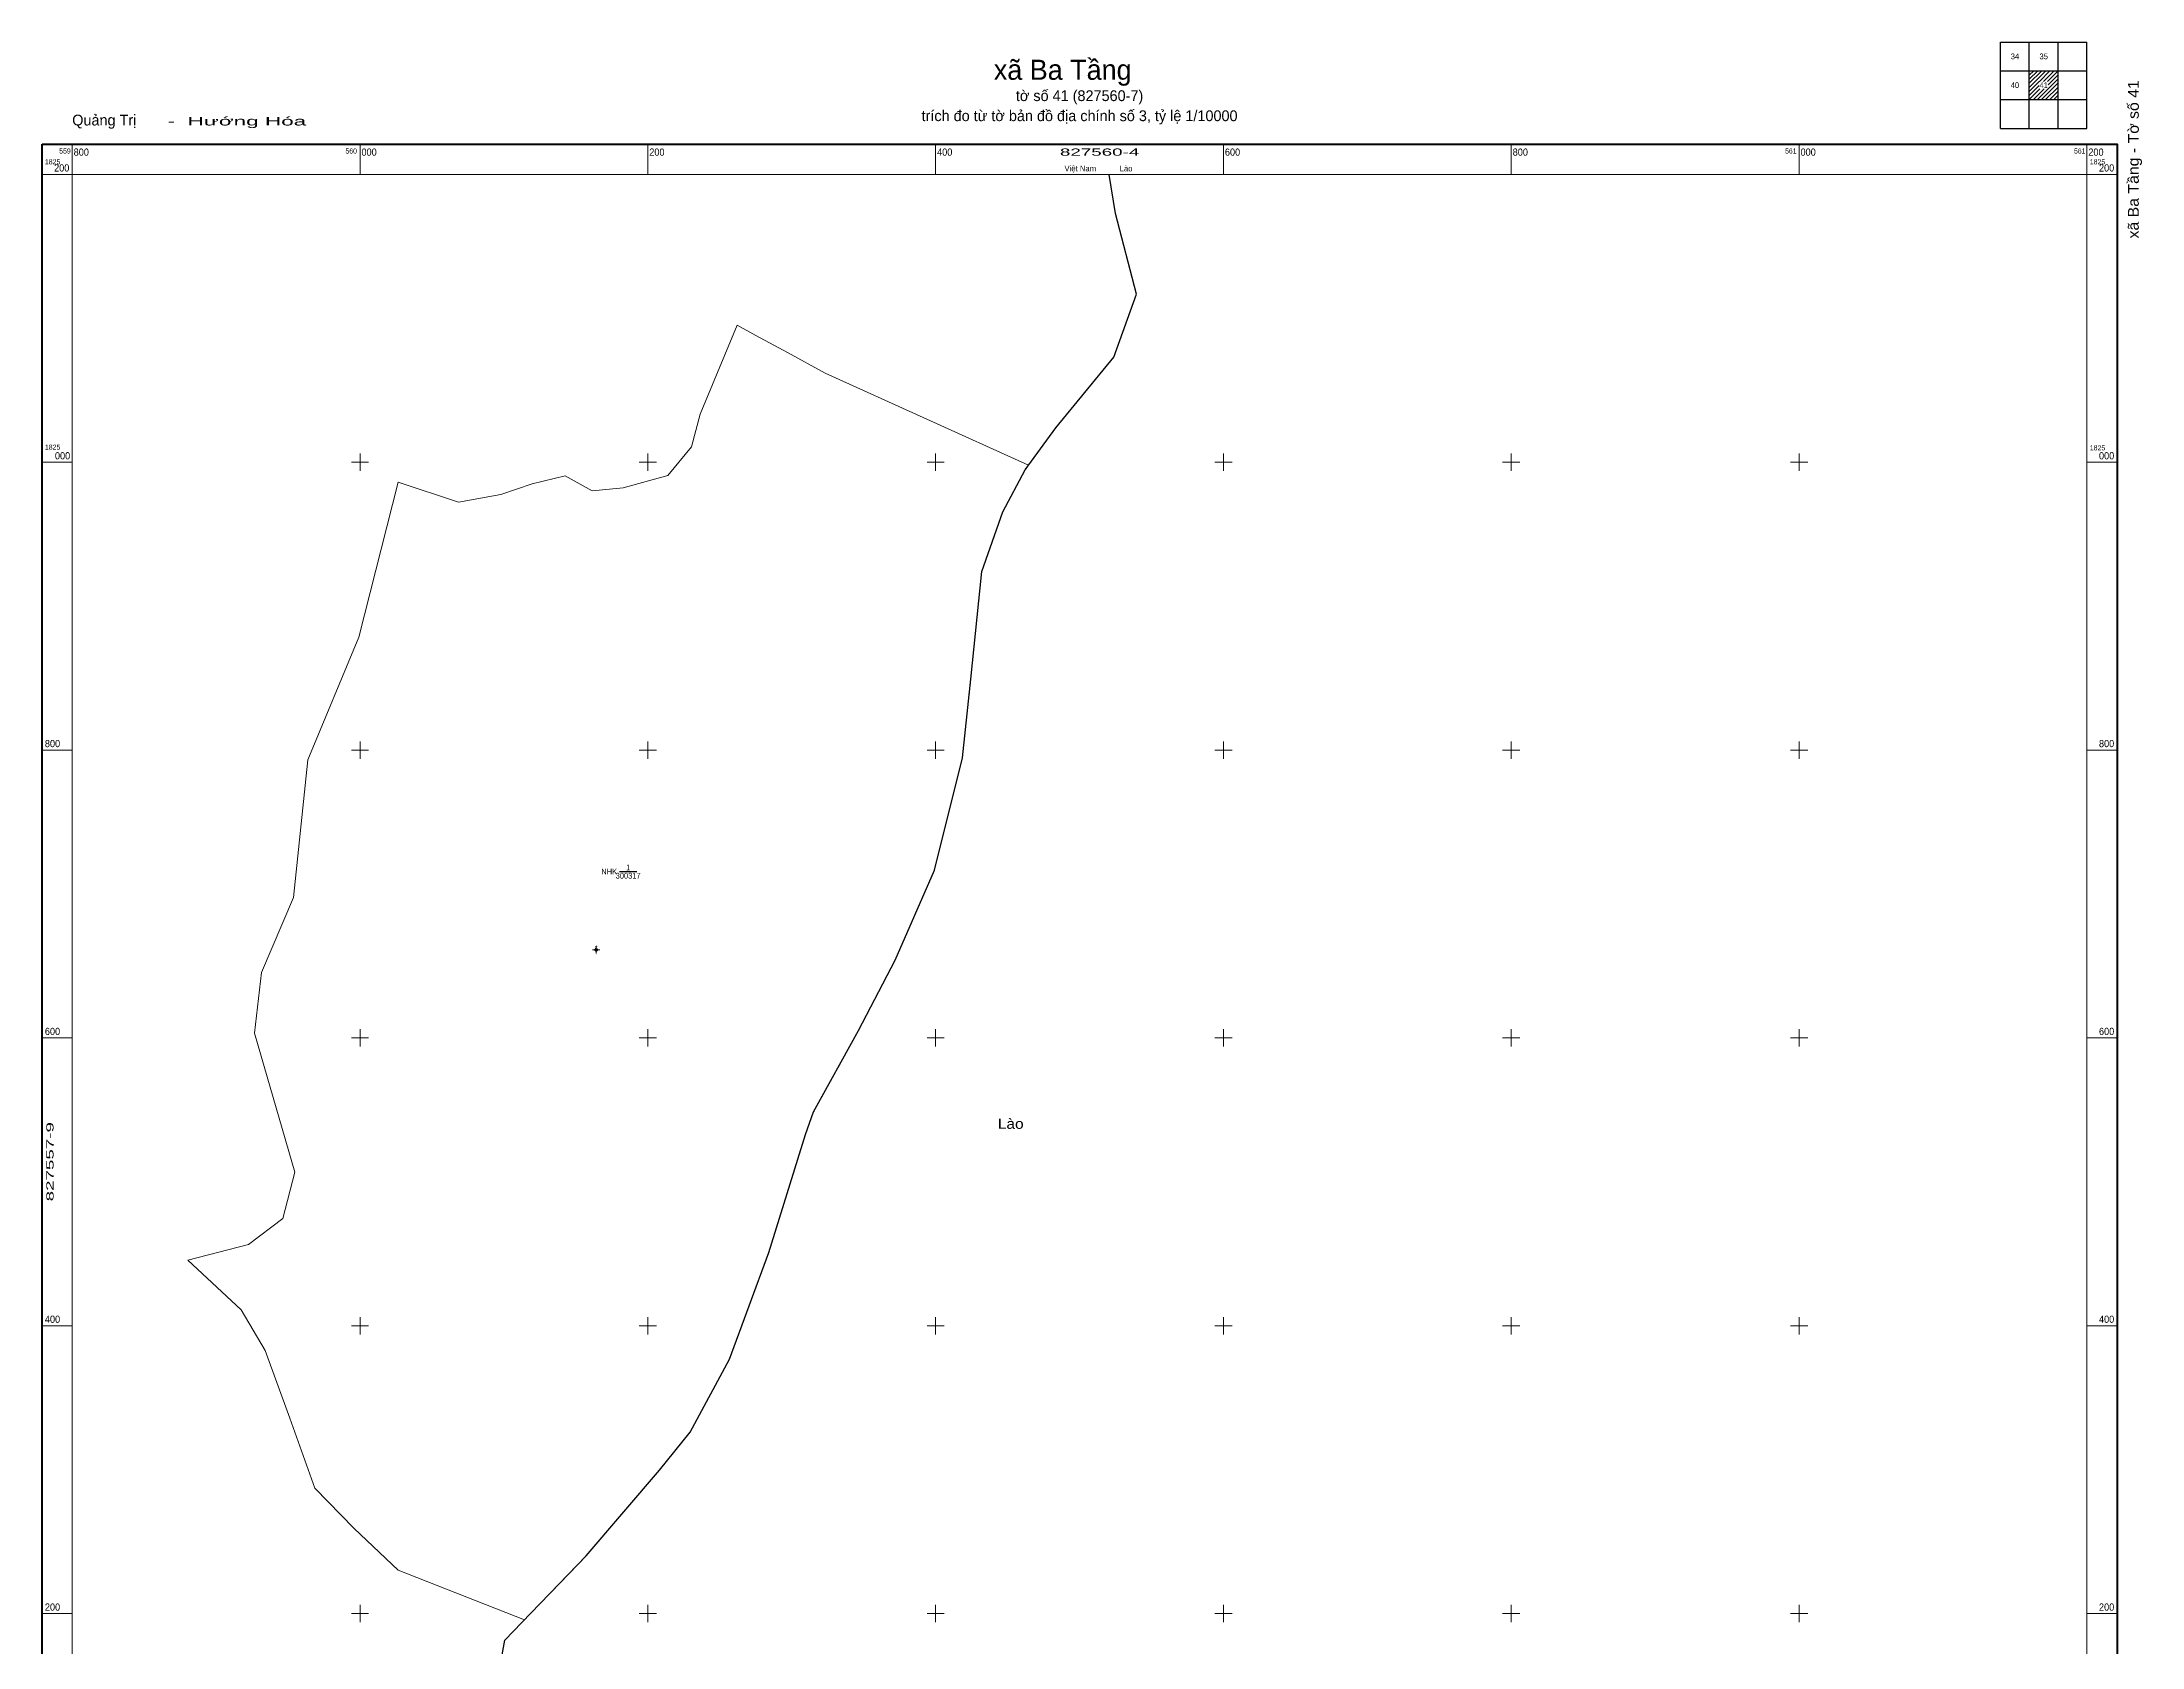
# Model space of a CAD drawing. Header units: metres. Extents: x 559779 to 561238, y 1823566 to 1825292.
# Drawn here: x 559779 to 561238, y 1824177 to 1825292 of the extents above; entities that cross this region are included whole.
import ezdxf
from ezdxf.enums import TextEntityAlignment as Align

# ---------------------------------------------------------------- set-up
doc = ezdxf.new("R2010")
doc.units = ezdxf.units.M
doc.header["$LTSCALE"] = 2
doc.linetypes.add('DOTTED', pattern=[1.5, 0.3, -1.2])
for name, color, linetype, lineweight in [('10', 7, 'Continuous', 13), ('11', 7, 'Continuous', 13), ('13', 7, 'Continuous', 25), ('40', 7, 'Continuous', 25), ('63', 7, 'Continuous', 13)]:
    doc.layers.add(name, color=color, linetype=linetype, lineweight=lineweight)
doc.layers.add('15', color=7, linetype='Continuous')
doc.layers.add('48', color=7, linetype='Continuous')

msp = doc.modelspace()

# ---------------------------------------------------------------- hatches: boundary and pattern name
at = {"layer": '11'}
msp.add_hatch(color=256, dxfattribs=at).paths.add_polyline_path([(560164.4, 1824661.22, 1), (560163.8, 1824661.22, 1)])

# ---------------------------------------------------------------- linework, layer by layer
at = {"layer": '10'}
for points in [[(560464.57, 1824997.9), (560323.34, 1825061.93), (560296.97, 1825076.28), (560275.05, 1825088.16), (560261.98, 1825095.27), (560236.42, 1825033.47), (560230.29, 1825010.64), (560213.91, 1824990.68), (560182.88, 1824982.11), (560161.28, 1824980.03), (560142.61, 1824990.46)], [(560026.51, 1824986.24), (559999.19, 1824878.36), (559963.7, 1824793.31), (559953.8, 1824697.52), (559931.52, 1824645.48), (559926.57, 1824603.37), (559954.63, 1824506.75), (559946.38, 1824474.54), (559922.45, 1824456.37), (559880.23, 1824445.65), (559917.5, 1824410.96), (559934, 1824382.88), (559951.33, 1824335.81), (559968.66, 1824287.09), (559995.89, 1824259.01), (560026.42, 1824230.11), (560114.27, 1824195.69)], [(560026.51, 1824986.24), (560068.46, 1824972.18), (560097.88, 1824977.6), (560119.7, 1824985.09), (560142.61, 1824990.46)]]:
    msp.add_lwpolyline(points, dxfattribs=at)
at = {"layer": '10', "linetype": 'DOTTED'}
msp.add_lwpolyline([(560114.27, 1824195.69), (560157.15, 1824240.08), (560208.11, 1824299.64), (560229.34, 1824326), (560256.66, 1824376.77), (560283.98, 1824450.97), (560309.55, 1824532.83), (560315.2, 1824548.6), (560346.42, 1824605.22), (560371.79, 1824654.04), (560399.1, 1824716.52), (560418.62, 1824794.63), (560424.47, 1824849.3), (560432.04, 1824924.17), (560446.58, 1824965.61), (560462.25, 1824994.72), (560464.57, 1824997.9)], dxfattribs=at)
at = {"layer": '11'}
for p, q in [((560164.1, 1824663.72), (560164.1, 1824662.47)), ((560162.85, 1824661.22), (560161.6, 1824661.22)), ((560164.1, 1824659.97), (560164.1, 1824658.72)), ((560166.6, 1824661.22), (560165.35, 1824661.22))]:
    msp.add_line(p, q, dxfattribs=at)
msp.add_lwpolyline([(560164.1, 1824662.47), (560162.85, 1824661.22), (560164.1, 1824659.97), (560165.35, 1824661.22)], close=True, dxfattribs=at)
msp.add_circle((560164.1, 1824661.22), 0.3, dxfattribs=at)
at = {"layer": '13'}
msp.add_line((560180.2, 1824715.56), (560192.39, 1824715.56), dxfattribs=at)
at = {"layer": '40'}
msp.add_lwpolyline([(560096.66, 1824160.04), (560100.56, 1824181.5), (560112.45, 1824193.81), (560157.15, 1824240.08), (560208.11, 1824299.64), (560229.34, 1824326), (560256.66, 1824376.77), (560283.98, 1824450.97), (560309.55, 1824532.83), (560315.2, 1824548.6), (560346.42, 1824605.22), (560371.79, 1824654.04), (560399.1, 1824716.52), (560418.62, 1824794.63), (560424.47, 1824849.3), (560432.04, 1824924.17), (560446.58, 1824965.61), (560462.25, 1824994.72), (560483.51, 1825023.84), (560523.8, 1825073.11), (560539.47, 1825116.77), (560524.93, 1825172.76), (560520.49, 1825200)], dxfattribs=at)
at = {"layer": '63', "lineweight": 25}
for p, q in [((561140, 1825292), (561200, 1825292)), ((561140, 1825232), (561140, 1825292)), ((561160, 1825232), (561160, 1825292)), ((561180, 1825232), (561180, 1825292)), ((561140, 1825272), (561200, 1825272)), ((561140, 1825252), (561200, 1825252))]:
    msp.add_line(p, q, dxfattribs=at)
at = {"layer": '63'}
for p, q in [((561160, 1825271.8), (561160.2, 1825272)), ((561160, 1825268.96), (561163.04, 1825272)), ((561160, 1825266.16), (561165.84, 1825272)), ((561160, 1825263.32), (561168.68, 1825272)), ((561160, 1825260.48), (561171.52, 1825272)), ((561160, 1825257.64), (561166.88, 1825264.52)), ((561160, 1825254.84), (561166.88, 1825261.72)), ((561167.02, 1825264.66), (561174.36, 1825272)), ((561168.48, 1825252), (561180, 1825263.52)), ((561169.82, 1825264.66), (561177.16, 1825272)), ((561171.32, 1825252), (561180, 1825260.68)), ((561172.66, 1825264.66), (561180, 1825272)), ((561173.14, 1825262.3), (561180, 1825269.16)), ((561173.14, 1825259.5), (561180, 1825266.36)), ((561160, 1825252), (561167.36, 1825259.36)), ((561162.84, 1825252), (561170.2, 1825259.36)), ((561165.64, 1825252), (561173, 1825259.36)), ((561174.16, 1825252), (561180, 1825257.84)), ((561176.96, 1825252), (561180, 1825255.04)), ((561179.8, 1825252), (561180, 1825252.2)), ((559800, 1825200), (559800, 1825221)), ((560000, 1825200), (560000, 1825221)), ((560200, 1825200), (560200, 1825221)), ((560400, 1825200), (560400, 1825221)), ((560600, 1825200), (560600, 1825221)), ((560800, 1825200), (560800, 1825221)), ((561000, 1825200), (561000, 1825221)), ((561200, 1825200), (561200, 1825221)), ((559800, 1825200), (559779, 1825200)), ((561200, 1825200), (561221, 1825200)), ((559800, 1825000), (559779, 1825000)), ((559994, 1825000), (560006, 1825000)), ((560000, 1824994), (560000, 1825006)), ((560194, 1825000), (560206, 1825000)), ((560200, 1824994), (560200, 1825006)), ((560394, 1825000), (560406, 1825000)), ((560400, 1824994), (560400, 1825006)), ((560594, 1825000), (560606, 1825000)), ((560600, 1824994), (560600, 1825006)), ((560794, 1825000), (560806, 1825000)), ((560800, 1824994), (560800, 1825006)), ((560994, 1825000), (561006, 1825000)), ((561000, 1824994), (561000, 1825006)), ((561200, 1825000), (561221, 1825000)), ((559800, 1824800), (559779, 1824800)), ((559994, 1824800), (560006, 1824800)), ((560000, 1824794), (560000, 1824806)), ((560194, 1824800), (560206, 1824800)), ((560200, 1824794), (560200, 1824806)), ((560394, 1824800), (560406, 1824800)), ((560400, 1824794), (560400, 1824806)), ((560594, 1824800), (560606, 1824800)), ((560600, 1824794), (560600, 1824806)), ((560794, 1824800), (560806, 1824800)), ((560800, 1824794), (560800, 1824806)), ((560994, 1824800), (561006, 1824800)), ((561000, 1824794), (561000, 1824806)), ((561200, 1824800), (561221, 1824800)), ((560000, 1824594), (560000, 1824606)), ((560200, 1824594), (560200, 1824606)), ((560400, 1824594), (560400, 1824606)), ((560600, 1824594), (560600, 1824606)), ((560800, 1824594), (560800, 1824606)), ((561000, 1824594), (561000, 1824606)), ((559800, 1824600), (559779, 1824600)), ((559994, 1824600), (560006, 1824600)), ((560194, 1824600), (560206, 1824600)), ((560394, 1824600), (560406, 1824600)), ((560594, 1824600), (560606, 1824600)), ((560794, 1824600), (560806, 1824600)), ((560994, 1824600), (561006, 1824600)), ((561200, 1824600), (561221, 1824600)), ((559800, 1824400), (559779, 1824400)), ((559994, 1824400), (560006, 1824400)), ((560000, 1824394), (560000, 1824406)), ((560194, 1824400), (560206, 1824400)), ((560200, 1824394), (560200, 1824406)), ((560394, 1824400), (560406, 1824400)), ((560400, 1824394), (560400, 1824406)), ((560594, 1824400), (560606, 1824400)), ((560600, 1824394), (560600, 1824406)), ((560794, 1824400), (560806, 1824400)), ((560800, 1824394), (560800, 1824406)), ((560994, 1824400), (561006, 1824400)), ((561000, 1824394), (561000, 1824406)), ((561200, 1824400), (561221, 1824400)), ((559800, 1824200), (559779, 1824200)), ((559994, 1824200), (560006, 1824200)), ((560000, 1824194), (560000, 1824206)), ((560194, 1824200), (560206, 1824200)), ((560200, 1824194), (560200, 1824206)), ((560394, 1824200), (560406, 1824200)), ((560400, 1824194), (560400, 1824206)), ((560594, 1824200), (560606, 1824200)), ((560600, 1824194), (560600, 1824206)), ((560794, 1824200), (560806, 1824200)), ((560800, 1824194), (560800, 1824206)), ((560994, 1824200), (561006, 1824200)), ((561000, 1824194), (561000, 1824206)), ((561200, 1824200), (561221, 1824200))]:
    msp.add_line(p, q, dxfattribs=at)
at = {"layer": '63', "lineweight": 25}
msp.add_lwpolyline([(561140, 1825232), (561200, 1825232), (561200, 1825292)], dxfattribs=at)
at = {"layer": '63', "lineweight": 158}
msp.add_lwpolyline([(559779, 1825221), (561221, 1825221), (561221, 1823779), (559779, 1823779)], close=True, dxfattribs=at)
at = {"layer": '63'}
msp.add_lwpolyline([(559800, 1825200), (561200, 1825200), (561200, 1823800), (559800, 1823800)], close=True, dxfattribs=at)

# ---------------------------------------------------------------- texts
at = {"layer": '13'}
for s, width, p in [('1', 0.7, (560186.3, 1824716.45)), ('300317', 0.85, (560186.3, 1824710.67))]:
    msp.add_text(s, height=4, dxfattribs=dict(at, width=width)).set_placement(p, align=Align.CENTER)
at = {"layer": '13', "width": 0.9}
msp.add_text(' NHK', height=4, dxfattribs=at).set_placement((560178.68, 1824713.56), align=Align.RIGHT)
at = {"layer": '15'}
for s, p in [('UBND xã quản lý', (560164.1, 1824663.41)), ('xã Ba Tầng', (560164.1, 1824663.05)), ('NHK', (560164.1, 1824663.77))]:
    msp.add_text(s, height=0.3, dxfattribs=at).set_placement(p, align=Align.CENTER)
for s, width, p in [('1', 0.6, (560164.1, 1824664.13)), ('UBQ', 0.95, (560164.09, 1824658.01))]:
    msp.add_text(s, height=0.3, dxfattribs=dict(at, width=width)).set_placement(p, align=Align.CENTER)
at = {"layer": '48', "width": 1.15}
msp.add_text('Lào', height=7, dxfattribs=at).set_placement((560452.17, 1824536.82), align=Align.CENTER)
at = {"layer": '63'}
for s, height, p in [('xã Ba Tầng', 14, (560488.3, 1825265.74)), ('trích đo từ tờ bản đồ địa chính số 3, tỷ lệ 1/10000', 7.5, (560500, 1825237)), ('tờ số 41 (827560-7)', 7.5, (560500.01, 1825250.94)), ('Việt Nam           Lào', 4, (560513.15, 1825202.12))]:
    msp.add_text(s, height=height, dxfattribs=at).set_placement(p, align=Align.CENTER)
for s, height, width, p in [('34', 4, 0.95, (561150.01, 1825280)), ('35', 4, 0.95, (561170, 1825280)), ('40', 4, 0.95, (561150, 1825260)), ('41', 4, 0.8, (561170, 1825260)), ('827560-4', 5, 1.95, (560513.93, 1825213))]:
    msp.add_text(s, height=height, dxfattribs=dict(at, width=width)).set_placement(p, align=Align.CENTER)
at = {"layer": '63', "width": 1.1}
msp.add_text('xã Ba Tầng - Tờ số 41', height=7.48, rotation=89.999, dxfattribs=at).set_placement((561236.04, 1825155.48))
at = {"layer": '63'}
msp.add_text('Quảng Trị', height=7.5, dxfattribs=at).set_placement((559800, 1825234))
for s, height, width, p in [('  -  Hướng Hóa', 6, 1.95, (559857.53, 1825234)), ('800', 5, 0.95, (559801, 1825213)), ('000', 5, 0.95, (560001, 1825213)), ('200', 5, 0.95, (560201, 1825213)), ('400', 5, 0.95, (560401, 1825213)), ('600', 5, 0.95, (560601, 1825213)), ('800', 5, 0.95, (560801, 1825213)), ('000', 5, 0.95, (561001, 1825213)), ('200', 5, 0.95, (561201, 1825213)), ('1825', 3.5, 0.95, (559781, 1825207)), ('1825', 3.5, 0.95, (561202, 1825207)), ('1825', 3.5, 0.95, (559781, 1825008.72)), ('1825', 3.5, 0.95, (561202, 1825008.25)), ('000', 5, 0.95, (559787.99, 1825002)), ('800', 5, 0.95, (559781, 1824802)), ('600', 5, 0.95, (559781, 1824602)), ('400', 5, 0.95, (559781, 1824402)), ('200', 5, 0.95, (559781, 1824202))]:
    msp.add_text(s, height=height, dxfattribs=dict(at, width=width)).set_placement(p)
for s, height, width, p in [('559', 3.5, 0.95, (559799, 1825214.5)), ('560', 3.5, 0.95, (559997.9, 1825214.5)), ('561', 3.5, 0.85, (560998.21, 1825214.5)), ('561', 3.5, 0.85, (561199, 1825214.5)), ('200', 5, 0.95, (559798, 1825202)), ('200', 5, 0.95, (561219, 1825202)), ('000', 5, 0.95, (561219, 1825002)), ('800', 5, 0.95, (561219, 1824802)), ('600', 5, 0.95, (561219, 1824602)), ('400', 5, 0.95, (561219, 1824402)), ('200', 5, 0.95, (561219, 1824202))]:
    msp.add_text(s, height=height, dxfattribs=dict(at, width=width)).set_placement(p, align=Align.RIGHT)
at = {"layer": '63', "width": 1.95}
msp.add_text('827557-9', height=5, rotation=90, dxfattribs=at).set_placement((559787, 1824513.95), align=Align.CENTER)

doc.saveas('drawing.dxf')
